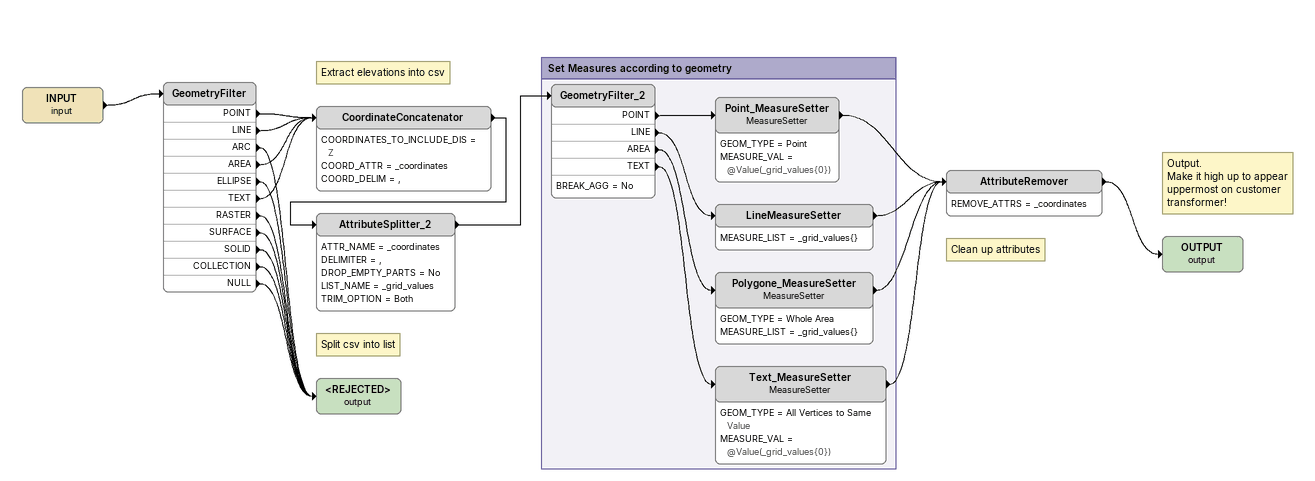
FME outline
INPUT (input)
    -> GeometryFilter
GeometryFilter
    POINT -> CoordinateConcatenator
    LINE -> CoordinateConcatenator
    ARC -> <REJECTED> (output)
    AREA -> CoordinateConcatenator
    ELLIPSE -> <REJECTED> (output)
    TEXT -> CoordinateConcatenator
    RASTER -> <REJECTED> (output)
    SURFACE -> <REJECTED> (output)
    SOLID -> <REJECTED> (output)
    COLLECTION -> <REJECTED> (output)
    NULL -> <REJECTED> (output)
Note: Extract elevations into csv
CoordinateConcatenator
    COORDINATES_TO_INCLUDE_DIS = Z
    COORD_ATTR = _coordinates
    COORD_DELIM = ,
    -> AttributeSplitter_2
Note: Split csv into list
AttributeSplitter_2
    ATTR_NAME = _coordinates
    DELIMITER = ,
    DROP_EMPTY_PARTS = No
    LIST_NAME = _grid_values
    TRIM_OPTION = Both
    -> GeometryFilter_2
Note: Clean up attributes
AttributeRemover
    REMOVE_ATTRS = _coordinates
    -> OUTPUT (output)
Note: Output. / Make it high up to appear / uppermost on customer transformer!
OUTPUT (output)
<REJECTED> (output)

Bookmark: Set Measures according to geometry
GeometryFilter_2
    BREAK_AGG = No
    POINT -> Point_MeasureSetter
    LINE -> LineMeasureSetter
    AREA -> Polygone_MeasureSetter
    TEXT -> Text_MeasureSetter
Point_MeasureSetter: MeasureSetter
    GEOM_TYPE = Point
    MEASURE_VAL = @Value(_grid_values{0})
    -> AttributeRemover
LineMeasureSetter
    MEASURE_LIST = _grid_values{}
    -> AttributeRemover
Polygone_MeasureSetter: MeasureSetter
    GEOM_TYPE = Whole Area
    MEASURE_LIST = _grid_values{}
    -> AttributeRemover
Text_MeasureSetter: MeasureSetter
    GEOM_TYPE = All Vertices to Same Value
    MEASURE_VAL = @Value(_grid_values{0})
    -> AttributeRemover
